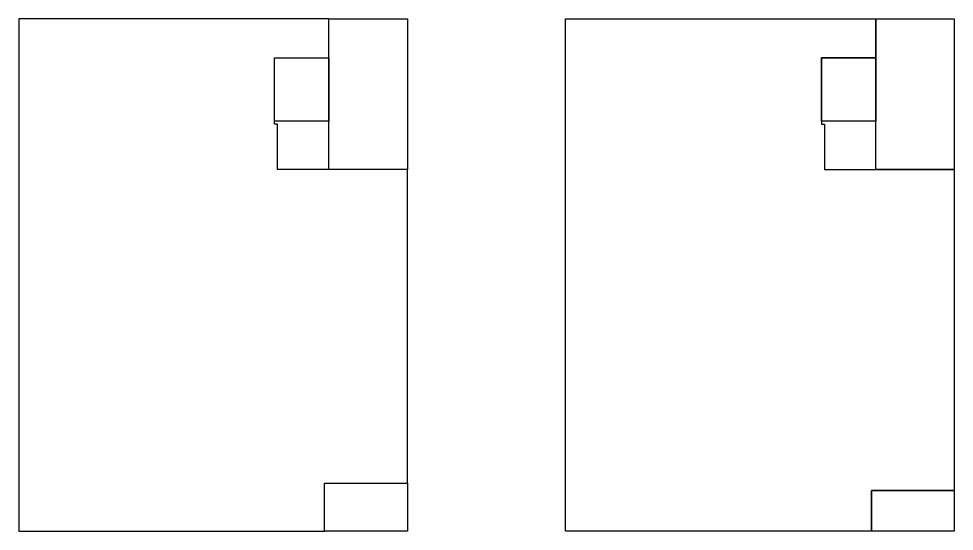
# Model space of a CAD drawing. Header units: metres. Extents: x -355 to 973, y -73 to 238.
# Drawn here: x -354.41 to -323.42, y 97.89 to 114.89 of the extents above; entities that cross this region are included whole.
import ezdxf

# ---------------------------------------------------------------- set-up
doc = ezdxf.new("R2010")
doc.units = ezdxf.units.M
doc.header["$LTSCALE"] = 3
doc.header["$MEASUREMENT"] = 0
for name, color, linetype in [('A-FALSE-25-Knuf', 2, 'Continuous'), ('CAR', 1, 'Continuous'), ('D-Hatch', 3, 'Continuous')]:
    doc.layers.add(name, color=color, linetype=linetype)
doc.layers.add('alaem', color=230, linetype='Continuous', lineweight=5)

msp = doc.modelspace()

# ---------------------------------------------------------------- linework, layer by layer
at = {"color": 217, "true_color": 0x93278f}
for points in [[(-354.413, 97.886), (-344.289, 97.886), (-344.289, 99.486), (-341.536, 99.486), (-341.536, 109.886), (-345.836, 109.886), (-345.836, 111.386), (-345.936, 111.386), (-345.936, 113.586), (-344.136, 113.586), (-344.136, 114.886), (-354.413, 114.886), (-354.413, 97.886)], [(-323.423, 99.236), (-326.169, 99.236), (-326.169, 97.886), (-336.3, 97.886), (-336.3, 114.886), (-326.023, 114.886), (-326.023, 113.586), (-327.823, 113.586), (-327.823, 111.386), (-327.723, 111.386), (-327.723, 109.886), (-323.423, 109.886), (-323.423, 99.236)]]:
    msp.add_lwpolyline(points, dxfattribs=at)
at = {"layer": 'A-FALSE-25-Knuf'}
for points in [[(-341.739, 99.486), (-341.536, 99.486), (-341.536, 97.886), (-344.289, 97.886), (-344.289, 99.486), (-341.739, 99.486)], [(-326.169, 97.886), (-326.169, 99.236), (-323.423, 99.236), (-323.423, 97.886), (-326.169, 97.886)]]:
    msp.add_lwpolyline(points, dxfattribs=at)
at = {"layer": 'alaem'}
for points in [[(-344.136, 111.486), (-344.136, 109.886), (-345.836, 109.886), (-345.836, 111.386), (-345.936, 111.386), (-345.936, 111.486), (-344.136, 111.486)], [(-326.023, 111.486), (-326.023, 109.886), (-327.723, 109.886), (-327.723, 111.386), (-327.823, 111.386), (-327.823, 111.486), (-326.023, 111.486)]]:
    msp.add_lwpolyline(points, dxfattribs=at)
at = {"layer": 'CAR'}
for points in [[(-341.536, 114.886), (-341.536, 109.886), (-344.136, 109.886), (-344.136, 114.886), (-341.536, 114.886)], [(-323.423, 114.886), (-323.423, 109.886), (-326.023, 109.886), (-326.023, 114.886), (-323.423, 114.886)]]:
    msp.add_lwpolyline(points, dxfattribs=at)
at = {"layer": 'D-Hatch'}
for points in [[(-344.136, 111.586), (-344.136, 111.486), (-345.936, 111.486), (-345.936, 113.586), (-344.136, 113.586), (-344.136, 111.536)], [(-326.023, 111.586), (-326.023, 111.486), (-327.823, 111.486), (-327.823, 113.586), (-326.023, 113.586), (-326.023, 111.536)]]:
    msp.add_lwpolyline(points, dxfattribs=at)

doc.saveas('drawing.dxf')
